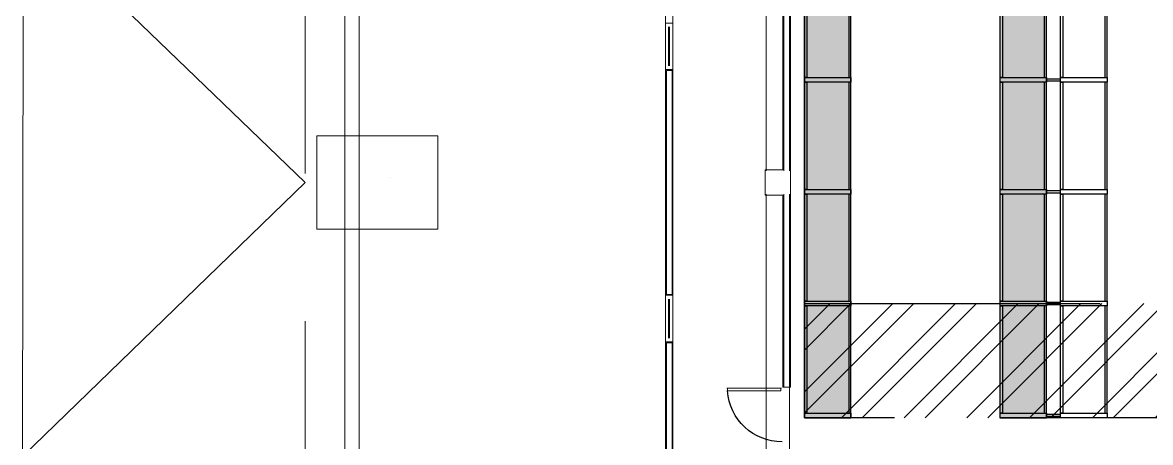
# Model space of a CAD drawing. Header units: millimetres. Extents: x 27 to 171, y 81 to 155.
# Drawn here: x 27.16 to 51.37, y 115.1 to 124.12 of the extents above; entities that cross this region are included whole.
import ezdxf

# ---------------------------------------------------------------- set-up
doc = ezdxf.new("R2010")
doc.units = ezdxf.units.MM
doc.linetypes.add('HIDDEN', pattern=[9.525, 6.35, -3.175])
for name, color, linetype in [('IRI-OCASA-Layout R 9$0$OCA_EST-BASTIDOR', 252, 'Continuous'), ('IRI-OCASA-Layout R 9$0$OCA_EST-LARGUERO', 252, 'Continuous'), ('IRI-OCASA-Layout R 9$0$OCA_EST-UB', 252, 'Continuous'), ('IRI-OCASA-Layout R 9$0$OCA_Racks', 252, 'Continuous')]:
    doc.layers.add(name, color=color, linetype=linetype)
for name, color, linetype, lineweight in [('OCASA_TODAS_r08$0$CARP-BARRIDO', 252, 'Continuous', 15), ('OCASA_TODAS_r08$0$CARP-HOJA', 252, 'Continuous', 20), ('OCASA_TODAS_r08$0$CARPINTERIA', 252, 'Continuous', 15), ('OCASA_TODAS_r08$0$CGC VIGAS', 252, 'HIDDEN', 15), ('OCASA_TODAS_r08$0$MURO CEMENTO DE 12', 252, 'Continuous', 20), ('OCASA_TODAS_r08$0$MURO CERAMICO DE 12', 252, 'Continuous', 20), ('OCASA_TODAS_r08$0$REVOQUES', 251, 'Continuous', 15), ('OCASA_TODAS_r08$0$VEREDA', 251, 'Continuous', 15)]:
    doc.layers.add(name, color=color, linetype=linetype, lineweight=lineweight)
doc.layers.get('IRI-OCASA-Layout R 9$0$OCA_Racks').off()
doc.layers.get('OCASA_TODAS_r08$0$CARPINTERIA').off()

# ---------------------------------------------------------------- blocks, each defined once
blk = doc.blocks.new('OCASA_TODAS_r08$0$Estructura PB para Arquitectura')
at = {"layer": 'OCASA_TODAS_r08$0$CGC VIGAS', "lineweight": 9}
for p, q in [((1098.108345, 396.501705, -0.000029), (1098.108345, 435.524255, -0.000029)), ((1108.008384, 406.080697, -0.000029), (1108.008384, 413.309705, -0.000029)), ((1108.508384, 406.080697, -0.000029), (1108.508384, 413.309705, -0.000029)), ((1098.358345, 406.830589, -0.000029), (1098.358345, 404.830727, -0.000029)), ((1099.94114, 405.930928, -0.000029), (1099.941318, 405.930928, -0.000029)), ((1108.008384, 399.501382, -0.000029), (1108.008384, 405.580697, -0.000029)), ((1108.508384, 399.501382, -0.000029), (1108.508384, 405.580697, -0.000029)), ((1098.108222, 374.99809, -0.000029), (1098.108222, 401.069086, -0.000029)), ((1108.008253, 399.501474, -0.000029), (1108.008253, 401.069086, -0.000029)), ((1108.508254, 399.501474, -0.000029), (1108.508254, 401.069086, -0.000029))]:
    blk.add_line(p, q, dxfattribs=at)
blk.add_lwpolyline([(1098.358345, 404.830727), (1100.958882, 404.83096), (1100.958882, 406.830821), (1098.358345, 406.830589)], dxfattribs=at)
blk = doc.blocks.new('OCASA_TODAS_r08$0$DS56NJW546546QA34')
at = {"color": 4, "elevation": -0.000035}
for points in [[(1395.902198, 1314.38004), (1395.942198, 1314.38004), (1395.942198, 1314.42004), (1395.902198, 1314.42004)], [(1396.782198, 1314.38004), (1396.822198, 1314.38004), (1396.822198, 1314.42004), (1396.782198, 1314.42004)]]:
    blk.add_lwpolyline(points, close=True, dxfattribs=at)
at = {"layer": 'OCASA_TODAS_r08$0$CARP-HOJA'}
for p, q in [((1395.942198, 1314.41254, 0.000003), (1396.782198, 1314.41254, 0.000041)), ((1395.942198, 1314.40254, 0.000003), (1396.782198, 1314.40254, 0.000041)), ((1395.942198, 1314.39754, 0.000003), (1396.782198, 1314.39754, 0.000041)), ((1395.942198, 1314.38754, 0.000003), (1396.782198, 1314.38754, 0.000041))]:
    blk.add_line(p, q, dxfattribs=at)
blk = doc.blocks.new('OCASA_TODAS_r08$0$SE 16')
at = {"layer": 'OCASA_TODAS_r08$0$CARP-BARRIDO', "lineweight": -3}
blk.add_arc((-36.41539, -19.636195), 1.16501, 179.476971, 266.48031, dxfattribs=at)
at = {"layer": 'OCASA_TODAS_r08$0$CARP-HOJA'}
for p, q in [((-36.486912, -20.799008), (-36.486912, -19.654008)), ((-36.486912, -19.654008), (-36.431912, -19.654008)), ((-36.485712, -19.812314), (-36.485712, -19.655208)), ((-36.485712, -19.655208), (-36.430712, -19.655208)), ((-36.485712, -20.797808), (-36.485712, -19.812314)), ((-36.431912, -19.654008), (-36.431912, -19.641508)), ((-36.430712, -19.641508), (-36.430712, -19.655208)), ((-36.428112, -19.797314), (-36.428112, -19.641508)), ((-36.428112, -20.811508), (-36.428112, -19.797314)), ((-36.426912, -20.811508), (-36.426912, -19.641508)), ((-36.431912, -20.799008), (-36.486912, -20.799008)), ((-36.430712, -20.797808), (-36.485712, -20.797808)), ((-36.431912, -20.799008), (-36.431912, -20.811508)), ((-36.430712, -20.797808), (-36.430712, -20.811508))]:
    blk.add_line(p, q, dxfattribs=at)
for centre, radius, start, end in [((-36.429412, -19.641508), 0.0025, 0, 180), ((-36.429412, -19.641508), 0.0013, 0, 180), ((-36.429412, -20.811508), 0.0025, 180, 0), ((-36.429412, -20.811508), 0.0013, 180, 0)]:
    blk.add_arc(centre, radius, start, end, dxfattribs=at)
blk = doc.blocks.new('IRI-OCASA-Layout R 9$0$OCA_Est-Modulo Simpl')
at = {"layer": 'IRI-OCASA-Layout R 9$0$OCA_EST-BASTIDOR'}
for points in [[(-37.329308, -174.55488), (-37.329308, -174.65488), (-38.329308, -174.65488), (-38.329308, -174.55488)], [(-37.329308, -176.95488), (-37.329308, -177.05488), (-38.329308, -177.05488), (-38.329308, -176.95488)]]:
    blk.add_lwpolyline(points, close=True, dxfattribs=at)
at = {"layer": 'IRI-OCASA-Layout R 9$0$OCA_EST-LARGUERO'}
for points in [[(-38.279308, -174.65488), (-38.279308, -176.95488), (-38.329308, -176.95488), (-38.329308, -174.65488)], [(-37.379308, -174.65488), (-37.379308, -176.95488), (-37.329308, -176.95488), (-37.329308, -174.65488)]]:
    blk.add_lwpolyline(points, close=True, dxfattribs=at)
blk = doc.blocks.new('IRI-OCASA-Layout R 9$0$OCA_Est-Modulo')
at = {"layer": 'IRI-OCASA-Layout R 9$0$OCA_EST-BASTIDOR'}
for points in [[(-42.829308, -169.940653), (-42.829308, -170.040653), (-43.829308, -170.040653), (-43.829308, -169.940653)], [(-41.529308, -169.940653), (-41.529308, -170.040653), (-42.529308, -170.040653), (-42.529308, -169.940653)], [(-42.829308, -172.340653), (-42.829308, -172.440653), (-43.829308, -172.440653), (-43.829308, -172.340653)], [(-41.529308, -172.340653), (-41.529308, -172.440653), (-42.529308, -172.440653), (-42.529308, -172.340653)]]:
    blk.add_lwpolyline(points, close=True, dxfattribs=at)
at = {"layer": 'IRI-OCASA-Layout R 9$0$OCA_EST-LARGUERO'}
for points in [[(-43.779308, -170.040653), (-43.779308, -172.340653), (-43.829308, -172.340653), (-43.829308, -170.040653)], [(-42.879308, -170.040653), (-42.879308, -172.340653), (-42.829308, -172.340653), (-42.829308, -170.040653)], [(-42.479308, -170.040653), (-42.479308, -172.340653), (-42.529308, -172.340653), (-42.529308, -170.040653)], [(-41.579308, -170.040653), (-41.579308, -172.340653), (-41.529308, -172.340653), (-41.529308, -170.040653)]]:
    blk.add_lwpolyline(points, close=True, dxfattribs=at)
at = {"layer": 'IRI-OCASA-Layout R 9$0$OCA_EST-UB'}
for points in [[(-42.529308, -170.010653), (-42.529308, -169.970653), (-42.829308, -169.970653), (-42.829308, -170.010653)], [(-42.529308, -172.410653), (-42.529308, -172.370653), (-42.829308, -172.370653), (-42.829308, -172.410653)]]:
    blk.add_lwpolyline(points, close=True, dxfattribs=at)

msp = doc.modelspace()

# ---------------------------------------------------------------- hatches: boundary and pattern name
at = {"linetype": 'HIDDEN'}
h = msp.add_hatch(dxfattribs=at)
h.set_pattern_fill('ANSI32', color=251, scale=0.1)
h.set_pattern_definition([(45, (42.3748, 6.8549), (-0.673519, 0.673519), []), (45, (42.8238, 6.8549), (-0.673519, 0.673519), [])])
h.paths.add_polyline_path([(69.21, 151.451), (93.144, 151.451), (93.144, 118.085), (69.21, 118.085)])
h.paths.add_polyline_path([(43.944, 118.085), (93.502, 118.085), (93.502, 115.635), (43.944, 115.635)])
at = {"true_color": 0x7d8ab6}
h = msp.add_hatch(color=163, dxfattribs=at)
h.dxf.hatch_style = 1
h.paths.add_polyline_path([(43.944, 115.635), (44.944, 115.635), (44.944, 150.335), (43.944, 150.335)])
h.paths.add_polyline_path([(48.144, 115.635), (49.144, 115.635), (49.144, 150.335), (48.144, 150.335)])

# ---------------------------------------------------------------- linework, layer by layer
at = {"color": 251, "linetype": 'HIDDEN', "elevation": 0}
msp.add_lwpolyline([(43.944, 118.085), (93.502, 118.085), (93.502, 115.635), (43.944, 115.635)], close=True, dxfattribs=at)
at = {"layer": 'Defpoints', "color": 6, "elevation": 0}
for points in [[(43.944, 115.635), (44.944, 115.635), (44.944, 150.335), (43.944, 150.335)], [(48.144, 115.635), (49.144, 115.635), (49.144, 150.335), (48.144, 150.335)]]:
    msp.add_lwpolyline(points, close=True, dxfattribs=at)
at = {"layer": 'OCASA_TODAS_r08$0$MURO CEMENTO DE 12'}
for points in [[(41.102, 118.282), (41.102, 123.087), (40.982, 123.087), (40.982, 118.282), (41.102, 118.282)], [(41.102, 114.622), (41.102, 117.242), (40.982, 117.242), (40.982, 114.622)]]:
    msp.add_lwpolyline(points, dxfattribs=at)
at = {"layer": 'OCASA_TODAS_r08$0$MURO CERAMICO DE 12'}
for p, q in [((43.504, 128.163), (43.504, 120.932)), ((43.624, 128.163), (43.624, 120.932)), ((43.504, 120.432), (43.504, 116.291, 0)), ((43.624, 120.432), (43.624, 116.291, 0))]:
    msp.add_line(p, q, dxfattribs=at)
at = {"layer": 'OCASA_TODAS_r08$0$REVOQUES'}
for points in [[(43.644, 116.291), (43.644, 139.077), (43.484, 139.077)], [(43.644, 116.291), (43.484, 116.291), (43.484, 120.414), (43.104, 120.414), (43.104, 120.954), (43.484, 120.954), (43.484, 128.143), (43.104, 128.143), (43.104, 128.683), (43.484, 128.683), (43.484, 134.206), (43.011, 134.206), (43.011, 134.366)], [(40.962, 126.529), (40.962, 124.107), (41.122, 124.107), (41.122, 126.689), (40.962, 126.689)], [(40.962, 117.262), (40.962, 124.107)], [(41.122, 124.107), (41.122, 117.262)], [(40.962, 120.684), (40.962, 123.107), (41.122, 123.107), (41.122, 118.262), (40.962, 118.262)], [(40.962, 114.834), (40.962, 117.262), (41.122, 117.262), (41.122, 114.622), (40.962, 114.622)]]:
    msp.add_lwpolyline(points, dxfattribs=at)
at = {"layer": 'OCASA_TODAS_r08$0$VEREDA'}
for p, q in [((27.168, 126.737), (27.156, 114.565)), ((27.168, 126.518, 0), (33.224, 120.682, 0)), ((33.224, 120.682, 0), (27.159, 114.811, 0))]:
    msp.add_line(p, q, dxfattribs=at)
for points in [[(34.079, 114.814), (34.079, 126.511)], [(34.381, 114.814), (34.381, 126.511)]]:
    msp.add_lwpolyline(points, dxfattribs=at)

# ---------------------------------------------------------------- block references
at = {"color": 31, "true_color": 0xfebd57}
msp.add_blockref('OCASA_TODAS_r08$0$Estructura PB para Arquitectura', (-1064.884, -285.147), dxfattribs=at)
at = {"layer": 'IRI-OCASA-Layout R 9$0$OCA_Racks'}
for name, p in [('IRI-OCASA-Layout R 9$0$OCA_Est-Modulo Simpl', (82.274, 299.889, 0)), ('IRI-OCASA-Layout R 9$0$OCA_Est-Modulo', (91.974, 295.275, 0)), ('IRI-OCASA-Layout R 9$0$OCA_Est-Modulo Simpl', (82.274, 297.489, 0)), ('IRI-OCASA-Layout R 9$0$OCA_Est-Modulo', (91.974, 292.875, 0)), ('IRI-OCASA-Layout R 9$0$OCA_Est-Modulo Simpl', (82.274, 295.089, 0)), ('IRI-OCASA-Layout R 9$0$OCA_Est-Modulo', (91.974, 290.475, 0)), ('IRI-OCASA-Layout R 9$0$OCA_Est-Modulo Simpl', (82.274, 292.689, 0)), ('IRI-OCASA-Layout R 9$0$OCA_Est-Modulo', (91.974, 288.075, 0))]:
    msp.add_blockref(name, p, dxfattribs=at)
at = {"layer": 'OCASA_TODAS_r08$0$CARPINTERIA', "rotation": 270}
msp.add_blockref('OCASA_TODAS_r08$0$DS56NJW546546QA34', (-1273.363, 1519.969, 0), dxfattribs=at)
at = {"layer": 'OCASA_TODAS_r08$0$CARPINTERIA', "xscale": -1, "rotation": 270}
for name, p in [('OCASA_TODAS_r08$0$DS56NJW546546QA34', (-1273.363, -1278.6, 0)), ('OCASA_TODAS_r08$0$SE 16', (63.093, 152.698, 0))]:
    msp.add_blockref(name, p, dxfattribs=at)

doc.saveas('drawing.dxf')
